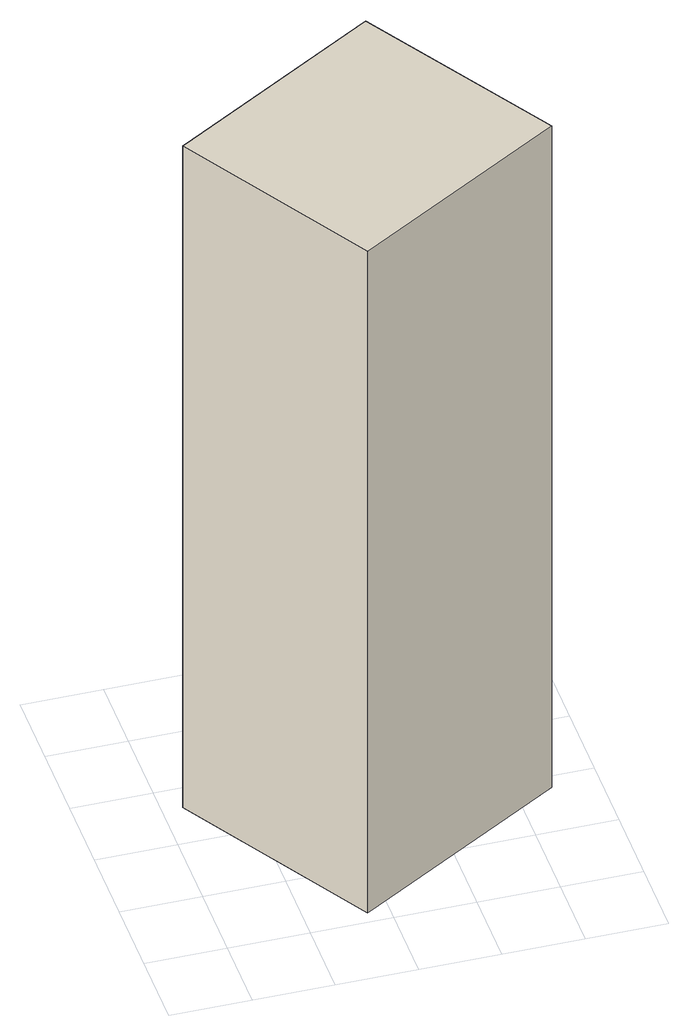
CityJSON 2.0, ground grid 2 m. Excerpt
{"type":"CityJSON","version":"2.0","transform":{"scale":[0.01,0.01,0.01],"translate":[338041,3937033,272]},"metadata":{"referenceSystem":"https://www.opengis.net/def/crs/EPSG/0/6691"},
"CityObjects":{
"building1":{"type":"Building","attributes":{"usage":"422","measuredHeight":23.6,"storeysAboveGround":1,"BuildingIDAttribute.prefecture":"14","BuildingIDAttribute.city":"14151","BuildingDetailAttribute.totalFloorArea":30.46,"BuildingDetailAttribute.buildingFootprintArea":30.46,"BuildingDetailAttribute.buildingStructureType":"601","BuildingDetailAttribute.buildingStructureOrgType":"1","BuildingDetailAttribute.orgUsage":"137","BuildingDetailAttribute.surveyYear":2015,"BuildingLandSlideRiskAttribute.description":"1","BuildingLandSlideRiskAttribute.areaType":"1"},"geometry":[{"type":"Solid","lod":"1","boundaries":[[[[0,1,2,3]],[[2,4,5,3]],[[1,6,4,2]],[[0,7,6,1]],[[3,5,7,0]],[[4,6,7,5]]]]}]}
},
"vertices":[
[885,359,43],[347,33,43],[50,529,43],[585,853,43],[50,529,1987],[585,853,1987],[347,33,1987],[885,359,1987]
]}
